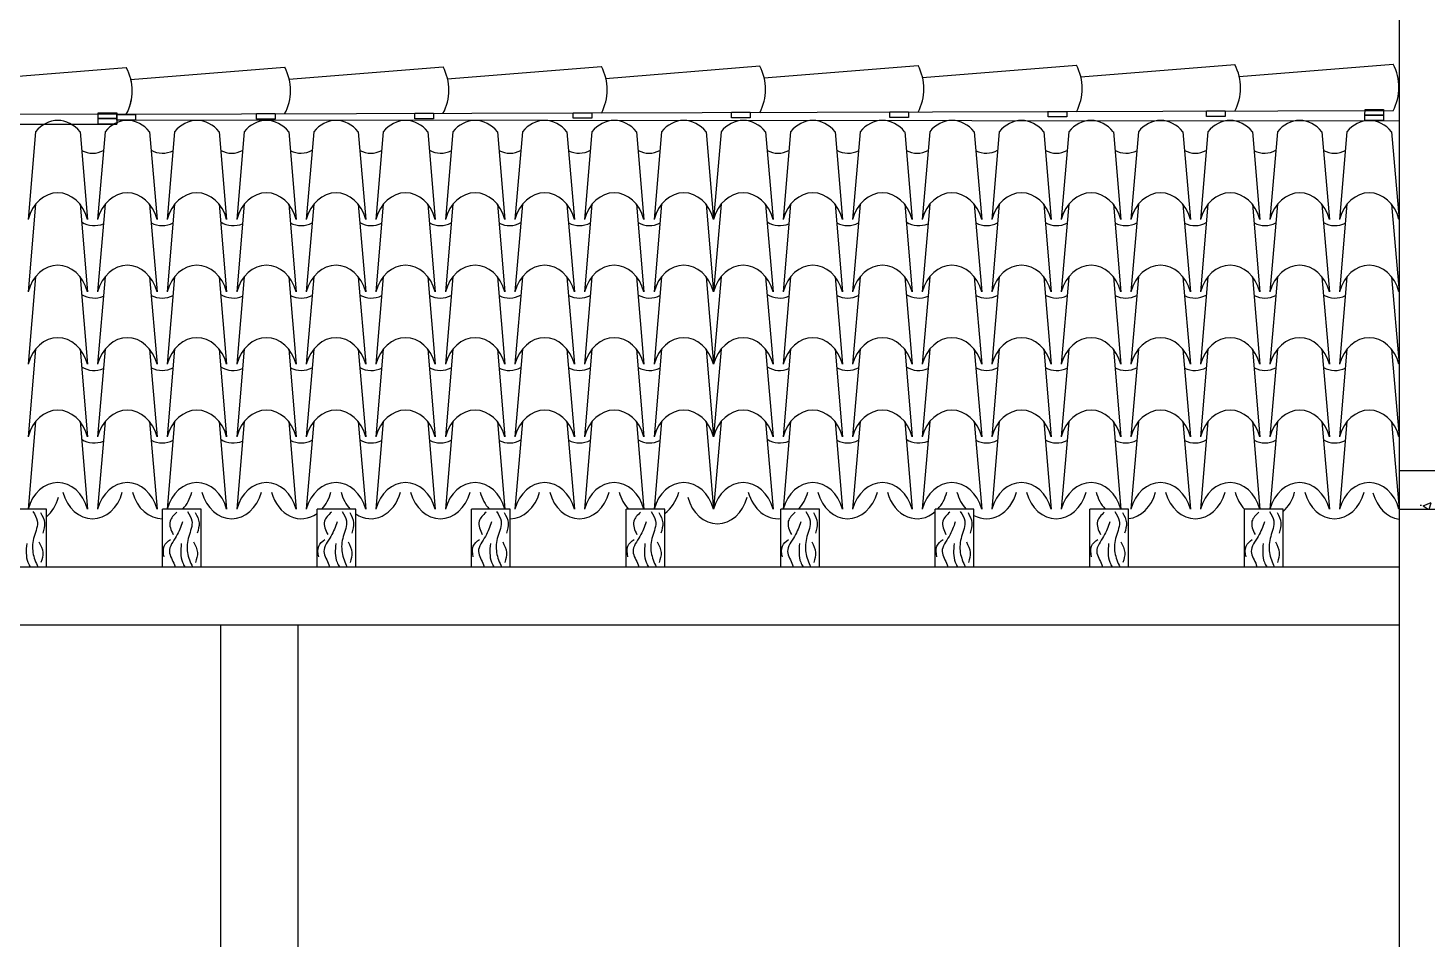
# Model space of a CAD drawing. Header units: millimetres. Extents: x 237 to 339, y 16 to 52.
# Drawn here: x 289.142 to 292.765, y 19.972 to 22.33 of the extents above; entities that cross this region are included whole.
import ezdxf

# ---------------------------------------------------------------- set-up
doc = ezdxf.new("R2010")
doc.units = ezdxf.units.MM
doc.header["$LTSCALE"] = 0.6
doc.header["$MEASUREMENT"] = 0
for name, color, linetype in [('0.1', 1, 'Continuous'), ('0.3', 3, 'Continuous'), ('01', 1, 'Continuous'), ('AR-CTA', 1, 'Continuous'), ('guarda-corpo', 32, 'Continuous'), ('PENA24', 24, 'Continuous')]:
    doc.layers.add(name, color=color, linetype=linetype)

msp = doc.modelspace()

# ---------------------------------------------------------------- hatches: boundary and pattern name
at = {"layer": 'AR-CTA'}
h = msp.add_hatch(dxfattribs=at)
h.set_pattern_fill('AR-CONC', color=256, scale=0.03, style=0)
h.set_pattern_definition([(50, (-88.09859, 3.9316), (0.215178055, -0.01882564), [0.0225, -0.2475]), (355, (-88.09859, 3.9316), (-0.0416254, 0.22565764), [0.018, -0.198]), (100.4514, (-88.08065, 3.93004), (0.17355281, 0.20683186), [0.01912206, -0.21034263]), (46.1842, (-88.09859, 3.9916), (0.32017231, -0.0496557), [0.03375, -0.37125]), (96.6356, (-88.0719, 3.98747), (0.2803988, 0.29223536), [0.0286831, -0.3155139]), (351.1842, (-88.0986, 3.9916), (0.28039858, 0.29223558), [0.027, -0.297]), (21, (-88.06859, 3.9766), (0.179072116, -0.12078567), [0.0225, -0.2475]), (326, (-88.06859, 3.9766), (0.0729946, 0.21754501), [0.018, -0.198]), (71.4514, (-88.05366, 3.96654), (0.25206679, 0.09675915), [0.01912206, -0.21034263]), (37.5, (-88.09859, 3.93161), (0.003647957, 0.099868156), [0, -0.1956, 0, -0.201, 0, -0.19875]), (7.5, (-88.09859, 3.93161), (0.07892086, 0.118323514), [0, -0.1146, 0, -0.1911, 0, -0.07575]), (327.5, (-88.16549, 3.93161), (0.160146731, -0.006766462), [0, -0.075, 0, -0.234, 0, -0.3105]), (317.5, (-88.19549, 3.93161), (0.17495585, 0.030031495), [0, -0.0975, 0, -0.1554, 0, -0.2205])])
h.paths.add_polyline_path([(296.4317, 21.1847), (292.69, 21.1847), (292.69, 21.0847), (296.4317, 21.0847)])

# ---------------------------------------------------------------- linework, layer by layer
at = {"layer": '0.1'}
for p, q in [((289.19, 21.0847), (289.09, 21.0847)), ((289.19, 20.9347), (289.19, 21.0847)), ((289.49, 20.9347), (289.49, 21.0847)), ((289.59, 21.0847), (289.49, 21.0847)), ((289.59, 20.9347), (289.59, 21.0847)), ((289.89, 20.9347), (289.89, 21.0847)), ((289.99, 21.0847), (289.89, 21.0847)), ((289.99, 20.9347), (289.99, 21.0847)), ((290.29, 20.9347), (290.29, 21.0847)), ((290.39, 21.0847), (290.29, 21.0847)), ((290.39, 20.9347), (290.39, 21.0847)), ((290.69, 20.9347), (290.69, 21.0847)), ((290.79, 21.0847), (290.69, 21.0847)), ((290.79, 20.9347), (290.79, 21.0847)), ((291.09, 20.9347), (291.09, 21.0847)), ((291.19, 21.0847), (291.09, 21.0847)), ((291.19, 20.9347), (291.19, 21.0847)), ((291.49, 20.9347), (291.49, 21.0847)), ((291.59, 21.0847), (291.49, 21.0847)), ((291.59, 20.9347), (291.59, 21.0847)), ((291.89, 20.9347), (291.89, 21.0847)), ((291.99, 21.0847), (291.89, 21.0847)), ((291.99, 20.9347), (291.99, 21.0847)), ((292.29, 20.9347), (292.29, 21.0847)), ((292.39, 21.0847), (292.29, 21.0847)), ((292.39, 20.9347), (292.39, 21.0847)), ((292.69, 20.9347), (286.69, 20.9347)), ((292.69, 20.7847), (286.69, 20.7847))]:
    msp.add_line(p, q, dxfattribs=at)
for points in [[(289.1746, 21.076), (289.1845, 21.049), (289.1799, 21.0226)], [(289.5746, 21.076), (289.5845, 21.049), (289.5799, 21.0226)], [(289.9746, 21.076), (289.9845, 21.049), (289.9799, 21.0226)], [(290.3746, 21.076), (290.3845, 21.049), (290.3799, 21.0226)], [(290.7746, 21.076), (290.7845, 21.049), (290.7799, 21.0226)], [(291.1746, 21.076), (291.1845, 21.049), (291.1799, 21.0226)], [(291.5746, 21.076), (291.5845, 21.049), (291.5799, 21.0226)], [(291.9746, 21.076), (291.9845, 21.049), (291.9799, 21.0226)], [(292.3746, 21.076), (292.3845, 21.049), (292.3799, 21.0226)], [(289.1703, 20.9998), (289.1802, 20.9728), (289.1755, 20.9465)], [(289.5703, 20.9998), (289.5802, 20.9728), (289.5755, 20.9465)], [(289.9703, 20.9998), (289.9802, 20.9728), (289.9755, 20.9465)], [(290.3703, 20.9998), (290.3802, 20.9728), (290.3755, 20.9465)], [(290.7703, 20.9998), (290.7802, 20.9728), (290.7755, 20.9465)], [(291.1703, 20.9998), (291.1802, 20.9728), (291.1755, 20.9465)], [(291.5703, 20.9998), (291.5802, 20.9728), (291.5755, 20.9465)], [(291.9703, 20.9998), (291.9802, 20.9728), (291.9755, 20.9465)], [(292.3703, 20.9998), (292.3802, 20.9728), (292.3755, 20.9465)]]:
    msp.add_spline(points, degree=3, dxfattribs=at)
at = {"layer": '0.3'}
for p, q in [((292.69, 24.0847), (292.69, 18.1847)), ((292.69, 21.1847), (302.94, 21.1847)), ((292.69, 21.0847), (302.94, 21.0847))]:
    msp.add_line(p, q, dxfattribs=at)
at = {"layer": '01'}
for points, knots in [([(289.1547, 21.0782), (289.1596, 21.0705), (289.1724, 21.0505), (289.1552, 21.0139), (289.1511, 20.9724), (289.162, 20.947), (289.1677, 20.9348)], [0, 0, 0, 0, 0.01724752, 0.04482877, 0.07303063, 0.09929251, 0.09929251, 0.09929251, 0.09929251]), ([(289.5272, 21.0767), (289.5194, 21.0692), (289.5022, 21.0527), (289.5121, 21.0308), (289.5175, 21.0188)], [0, 0, 0, 0, 0.0193855, 0.04288807, 0.04288807, 0.04288807, 0.04288807]), ([(289.5417, 21.0517), (289.5373, 21.0391), (289.5281, 21.0134), (289.4981, 20.9771), (289.5182, 20.9508), (289.5218, 20.937), (289.5222, 20.9352)], [0, 0, 0, 0, 0.02708987, 0.05554719, 0.07993614, 0.08371265, 0.08371265, 0.08371265, 0.08371265]), ([(289.5547, 21.0782), (289.5596, 21.0705), (289.5724, 21.0505), (289.5552, 21.0139), (289.5511, 20.9724), (289.562, 20.947), (289.5677, 20.9348)], [0, 0, 0, 0, 0.01724752, 0.04482877, 0.07303063, 0.09929251, 0.09929251, 0.09929251, 0.09929251]), ([(289.9272, 21.0767), (289.9194, 21.0692), (289.9022, 21.0527), (289.9121, 21.0308), (289.9175, 21.0188)], [0, 0, 0, 0, 0.0193855, 0.04288807, 0.04288807, 0.04288807, 0.04288807]), ([(289.9417, 21.0517), (289.9373, 21.0391), (289.9281, 21.0134), (289.8981, 20.9771), (289.9182, 20.9508), (289.9218, 20.937), (289.9222, 20.9352)], [0, 0, 0, 0, 0.02708987, 0.05554719, 0.07993614, 0.08371265, 0.08371265, 0.08371265, 0.08371265]), ([(289.9547, 21.0782), (289.9596, 21.0705), (289.9724, 21.0505), (289.9552, 21.0139), (289.9511, 20.9724), (289.962, 20.947), (289.9677, 20.9348)], [0, 0, 0, 0, 0.01724752, 0.04482877, 0.07303063, 0.09929251, 0.09929251, 0.09929251, 0.09929251]), ([(290.3272, 21.0767), (290.3194, 21.0692), (290.3022, 21.0527), (290.3121, 21.0308), (290.3175, 21.0188)], [0, 0, 0, 0, 0.0193855, 0.04288807, 0.04288807, 0.04288807, 0.04288807]), ([(290.3417, 21.0517), (290.3373, 21.0391), (290.3281, 21.0134), (290.2981, 20.9771), (290.3182, 20.9508), (290.3218, 20.937), (290.3222, 20.9352)], [0, 0, 0, 0, 0.02708987, 0.05554719, 0.07993614, 0.08371265, 0.08371265, 0.08371265, 0.08371265]), ([(290.3547, 21.0782), (290.3596, 21.0705), (290.3724, 21.0505), (290.3552, 21.0139), (290.3511, 20.9724), (290.362, 20.947), (290.3677, 20.9348)], [0, 0, 0, 0, 0.01724752, 0.04482877, 0.07303063, 0.09929251, 0.09929251, 0.09929251, 0.09929251]), ([(290.7272, 21.0767), (290.7194, 21.0692), (290.7022, 21.0527), (290.7121, 21.0308), (290.7175, 21.0188)], [0, 0, 0, 0, 0.0193855, 0.04288807, 0.04288807, 0.04288807, 0.04288807]), ([(290.7417, 21.0517), (290.7373, 21.0391), (290.7281, 21.0134), (290.6981, 20.9771), (290.7182, 20.9508), (290.7218, 20.937), (290.7222, 20.9352)], [0, 0, 0, 0, 0.02708987, 0.05554719, 0.07993614, 0.08371265, 0.08371265, 0.08371265, 0.08371265]), ([(290.7547, 21.0782), (290.7596, 21.0705), (290.7724, 21.0505), (290.7552, 21.0139), (290.7511, 20.9724), (290.762, 20.947), (290.7677, 20.9348)], [0, 0, 0, 0, 0.01724752, 0.04482877, 0.07303063, 0.09929251, 0.09929251, 0.09929251, 0.09929251]), ([(291.1272, 21.0767), (291.1194, 21.0692), (291.1022, 21.0527), (291.1121, 21.0308), (291.1175, 21.0188)], [0, 0, 0, 0, 0.0193855, 0.04288807, 0.04288807, 0.04288807, 0.04288807]), ([(291.1417, 21.0517), (291.1373, 21.0391), (291.1281, 21.0134), (291.0981, 20.9771), (291.1182, 20.9508), (291.1218, 20.937), (291.1222, 20.9352)], [0, 0, 0, 0, 0.02708987, 0.05554719, 0.07993614, 0.08371265, 0.08371265, 0.08371265, 0.08371265]), ([(291.1547, 21.0782), (291.1596, 21.0705), (291.1724, 21.0505), (291.1552, 21.0139), (291.1511, 20.9724), (291.162, 20.947), (291.1677, 20.9348)], [0, 0, 0, 0, 0.01724752, 0.04482877, 0.07303063, 0.09929251, 0.09929251, 0.09929251, 0.09929251]), ([(291.5272, 21.0767), (291.5194, 21.0692), (291.5022, 21.0527), (291.5121, 21.0308), (291.5175, 21.0188)], [0, 0, 0, 0, 0.0193855, 0.04288807, 0.04288807, 0.04288807, 0.04288807]), ([(291.5417, 21.0517), (291.5373, 21.0391), (291.5281, 21.0134), (291.4981, 20.9771), (291.5182, 20.9508), (291.5218, 20.937), (291.5222, 20.9352)], [0, 0, 0, 0, 0.02708987, 0.05554719, 0.07993614, 0.08371265, 0.08371265, 0.08371265, 0.08371265]), ([(291.5547, 21.0782), (291.5596, 21.0705), (291.5724, 21.0505), (291.5552, 21.0139), (291.5511, 20.9724), (291.562, 20.947), (291.5677, 20.9348)], [0, 0, 0, 0, 0.01724752, 0.04482877, 0.07303063, 0.09929251, 0.09929251, 0.09929251, 0.09929251]), ([(291.9272, 21.0767), (291.9194, 21.0692), (291.9022, 21.0527), (291.9121, 21.0308), (291.9175, 21.0188)], [0, 0, 0, 0, 0.0193855, 0.04288807, 0.04288807, 0.04288807, 0.04288807]), ([(291.9417, 21.0517), (291.9373, 21.0391), (291.9281, 21.0134), (291.8981, 20.9771), (291.9182, 20.9508), (291.9218, 20.937), (291.9222, 20.9352)], [0, 0, 0, 0, 0.02708987, 0.05554719, 0.07993614, 0.08371265, 0.08371265, 0.08371265, 0.08371265]), ([(291.9547, 21.0782), (291.9596, 21.0705), (291.9724, 21.0505), (291.9552, 21.0139), (291.9511, 20.9724), (291.962, 20.947), (291.9677, 20.9348)], [0, 0, 0, 0, 0.01724752, 0.04482877, 0.07303063, 0.09929251, 0.09929251, 0.09929251, 0.09929251]), ([(292.3272, 21.0767), (292.3194, 21.0692), (292.3022, 21.0527), (292.3121, 21.0308), (292.3175, 21.0188)], [0, 0, 0, 0, 0.0193855, 0.04288807, 0.04288807, 0.04288807, 0.04288807]), ([(292.3417, 21.0517), (292.3373, 21.0391), (292.3281, 21.0134), (292.2981, 20.9771), (292.3182, 20.9508), (292.3218, 20.937), (292.3222, 20.9352)], [0, 0, 0, 0, 0.02708987, 0.05554719, 0.07993614, 0.08371265, 0.08371265, 0.08371265, 0.08371265]), ([(292.3547, 21.0782), (292.3596, 21.0705), (292.3724, 21.0505), (292.3552, 21.0139), (292.3511, 20.9724), (292.362, 20.947), (292.3677, 20.9348)], [0, 0, 0, 0, 0.01724752, 0.04482877, 0.07303063, 0.09929251, 0.09929251, 0.09929251, 0.09929251]), ([(289.1385, 20.9954), (289.137, 20.9789), (289.1351, 20.9581), (289.1455, 20.9389), (289.1477, 20.9349)], [0, 0, 0, 0, 0.03235898, 0.04087943, 0.04087943, 0.04087943, 0.04087943]), ([(289.4942, 20.9609), (289.4924, 20.9709), (289.4891, 20.9893), (289.5038, 21.0009), (289.5104, 21.0062)], [0, 0, 0, 0, 0.01875015, 0.03424634, 0.03424634, 0.03424634, 0.03424634]), ([(289.5385, 20.9954), (289.537, 20.9789), (289.5351, 20.9581), (289.5455, 20.9389), (289.5477, 20.9349)], [0, 0, 0, 0, 0.03235898, 0.04087943, 0.04087943, 0.04087943, 0.04087943]), ([(289.8942, 20.9609), (289.8924, 20.9709), (289.8891, 20.9893), (289.9038, 21.0009), (289.9104, 21.0062)], [0, 0, 0, 0, 0.01875015, 0.03424634, 0.03424634, 0.03424634, 0.03424634]), ([(289.9385, 20.9954), (289.937, 20.9789), (289.9351, 20.9581), (289.9455, 20.9389), (289.9477, 20.9349)], [0, 0, 0, 0, 0.03235898, 0.04087943, 0.04087943, 0.04087943, 0.04087943]), ([(290.2942, 20.9609), (290.2924, 20.9709), (290.2891, 20.9893), (290.3038, 21.0009), (290.3104, 21.0062)], [0, 0, 0, 0, 0.01875015, 0.03424634, 0.03424634, 0.03424634, 0.03424634]), ([(290.3385, 20.9954), (290.337, 20.9789), (290.3351, 20.9581), (290.3455, 20.9389), (290.3477, 20.9349)], [0, 0, 0, 0, 0.03235898, 0.04087943, 0.04087943, 0.04087943, 0.04087943]), ([(290.6942, 20.9609), (290.6924, 20.9709), (290.6891, 20.9893), (290.7038, 21.0009), (290.7104, 21.0062)], [0, 0, 0, 0, 0.01875015, 0.03424634, 0.03424634, 0.03424634, 0.03424634]), ([(290.7385, 20.9954), (290.737, 20.9789), (290.7351, 20.9581), (290.7455, 20.9389), (290.7477, 20.9349)], [0, 0, 0, 0, 0.03235898, 0.04087943, 0.04087943, 0.04087943, 0.04087943]), ([(291.0942, 20.9609), (291.0924, 20.9709), (291.0891, 20.9893), (291.1038, 21.0009), (291.1104, 21.0062)], [0, 0, 0, 0, 0.01875015, 0.03424634, 0.03424634, 0.03424634, 0.03424634]), ([(291.1385, 20.9954), (291.137, 20.9789), (291.1351, 20.9581), (291.1455, 20.9389), (291.1477, 20.9349)], [0, 0, 0, 0, 0.03235898, 0.04087943, 0.04087943, 0.04087943, 0.04087943]), ([(291.4942, 20.9609), (291.4924, 20.9709), (291.4891, 20.9893), (291.5038, 21.0009), (291.5104, 21.0062)], [0, 0, 0, 0, 0.01875015, 0.03424634, 0.03424634, 0.03424634, 0.03424634]), ([(291.5385, 20.9954), (291.537, 20.9789), (291.5351, 20.9581), (291.5455, 20.9389), (291.5477, 20.9349)], [0, 0, 0, 0, 0.03235898, 0.04087943, 0.04087943, 0.04087943, 0.04087943]), ([(291.8942, 20.9609), (291.8924, 20.9709), (291.8891, 20.9893), (291.9038, 21.0009), (291.9104, 21.0062)], [0, 0, 0, 0, 0.01875015, 0.03424634, 0.03424634, 0.03424634, 0.03424634]), ([(291.9385, 20.9954), (291.937, 20.9789), (291.9351, 20.9581), (291.9455, 20.9389), (291.9477, 20.9349)], [0, 0, 0, 0, 0.03235898, 0.04087943, 0.04087943, 0.04087943, 0.04087943]), ([(292.2942, 20.9609), (292.2924, 20.9709), (292.2891, 20.9893), (292.3038, 21.0009), (292.3104, 21.0062)], [0, 0, 0, 0, 0.01875015, 0.03424634, 0.03424634, 0.03424634, 0.03424634]), ([(292.3385, 20.9954), (292.337, 20.9789), (292.3351, 20.9581), (292.3455, 20.9389), (292.3477, 20.9349)], [0, 0, 0, 0, 0.03235898, 0.04087943, 0.04087943, 0.04087943, 0.04087943])]:
    msp.add_open_spline(points, degree=3, knots=knots, dxfattribs=at)
at = {"layer": 'AR-CTA'}
for p, q in [((289.64, 20.7847), (289.64, 18.1847)), ((289.84, 20.7847), (289.84, 18.1847))]:
    msp.add_line(p, q, dxfattribs=at)
at = {"layer": 'guarda-corpo'}
for p, q in [((288.9976, 22.1956), (289.3963, 22.2275)), ((289.4074, 22.1963), (289.8061, 22.2282)), ((289.8172, 22.1974), (290.2159, 22.2294)), ((290.227, 22.1986), (290.6257, 22.2305)), ((290.6368, 22.1997), (291.0355, 22.2317)), ((291.0466, 22.2009), (291.4453, 22.2328)), ((291.4564, 22.202), (291.8551, 22.234)), ((291.8662, 22.2032), (292.2649, 22.2351)), ((292.276, 22.2044), (292.6747, 22.2363)), ((289.3962, 22.1067), (286.1178, 22.0975)), ((292.6747, 22.1155), (289.3962, 22.1063)), ((289.3718, 22.08), (286.0936, 22.083)), ((292.69, 22.0887), (289.372, 22.0918)), ((289.1614, 22.0611), (289.142, 21.8347)), ((289.2767, 22.0611), (289.296, 21.8347)), ((289.3414, 22.0611), (289.322, 21.8347)), ((289.4567, 22.0611), (289.476, 21.8347)), ((289.5214, 22.0611), (289.502, 21.8347)), ((289.6367, 22.0611), (289.656, 21.8347)), ((289.7014, 22.0611), (289.682, 21.8347)), ((289.8167, 22.0611), (289.836, 21.8347)), ((289.8167, 22.0611), (289.836, 21.8347)), ((289.8814, 22.0611), (289.862, 21.8347)), ((289.9967, 22.0611), (290.016, 21.8347)), ((290.0614, 22.0611), (290.042, 21.8347)), ((290.1767, 22.0611), (290.196, 21.8347)), ((290.1767, 22.0611), (290.196, 21.8347)), ((290.2414, 22.0611), (290.222, 21.8347)), ((290.3567, 22.0611), (290.376, 21.8347)), ((290.4214, 22.0611), (290.402, 21.8347)), ((290.5367, 22.0611), (290.556, 21.8347)), ((290.6014, 22.0611), (290.582, 21.8347)), ((290.7167, 22.0611), (290.736, 21.8347)), ((290.7814, 22.0611), (290.762, 21.8347)), ((290.8967, 22.0611), (290.916, 21.8347)), ((290.9354, 22.0611), (290.916, 21.8347)), ((291.0507, 22.0611), (291.07, 21.8347)), ((291.1154, 22.0611), (291.096, 21.8347)), ((291.2307, 22.0611), (291.25, 21.8347)), ((291.2954, 22.0611), (291.276, 21.8347)), ((291.4107, 22.0611), (291.43, 21.8347)), ((291.4754, 22.0611), (291.456, 21.8347)), ((291.5907, 22.0611), (291.61, 21.8347)), ((291.5907, 22.0611), (291.61, 21.8347)), ((291.6554, 22.0611), (291.636, 21.8347)), ((291.7707, 22.0611), (291.79, 21.8347)), ((291.8354, 22.0611), (291.816, 21.8347)), ((291.9507, 22.0611), (291.97, 21.8347)), ((291.9507, 22.0611), (291.97, 21.8347)), ((292.0154, 22.0611), (291.996, 21.8347)), ((292.1307, 22.0611), (292.15, 21.8347)), ((292.1954, 22.0611), (292.176, 21.8347)), ((292.3107, 22.0611), (292.33, 21.8347)), ((292.3754, 22.0611), (292.356, 21.8347)), ((292.4907, 22.0611), (292.51, 21.8347)), ((292.5554, 22.0611), (292.536, 21.8347)), ((292.6707, 22.0611), (292.69, 21.8347)), ((289.1614, 21.8736), (289.142, 21.6472)), ((289.2767, 21.8736), (289.296, 21.6472)), ((289.3414, 21.8736), (289.322, 21.6472)), ((289.4567, 21.8736), (289.476, 21.6472)), ((289.5214, 21.8736), (289.502, 21.6472)), ((289.6367, 21.8736), (289.656, 21.6472)), ((289.7014, 21.8736), (289.682, 21.6472)), ((289.8167, 21.8736), (289.836, 21.6472)), ((289.8814, 21.8736), (289.862, 21.6472)), ((289.9967, 21.8736), (290.016, 21.6472)), ((289.9967, 21.8736), (290.016, 21.6472)), ((290.0614, 21.8736), (290.042, 21.6472)), ((290.1767, 21.8736), (290.196, 21.6472)), ((290.2414, 21.8736), (290.222, 21.6472)), ((290.3567, 21.8736), (290.376, 21.6472)), ((290.4214, 21.8736), (290.402, 21.6472)), ((290.5367, 21.8736), (290.556, 21.6472)), ((290.6014, 21.8736), (290.582, 21.6472)), ((290.7167, 21.8736), (290.736, 21.6472)), ((290.7814, 21.8736), (290.762, 21.6472)), ((290.8967, 21.8736), (290.916, 21.6472)), ((290.9354, 21.8736), (290.916, 21.6472)), ((291.0507, 21.8736), (291.07, 21.6472)), ((291.1154, 21.8736), (291.096, 21.6472)), ((291.2307, 21.8736), (291.25, 21.6472)), ((291.2954, 21.8736), (291.276, 21.6472)), ((291.4107, 21.8736), (291.43, 21.6472)), ((291.4754, 21.8736), (291.456, 21.6472)), ((291.5907, 21.8736), (291.61, 21.6472)), ((291.6554, 21.8736), (291.636, 21.6472)), ((291.7707, 21.8736), (291.79, 21.6472)), ((291.7707, 21.8736), (291.79, 21.6472)), ((291.8354, 21.8736), (291.816, 21.6472)), ((291.9507, 21.8736), (291.97, 21.6472)), ((292.0154, 21.8736), (291.996, 21.6472)), ((292.1307, 21.8736), (292.15, 21.6472)), ((292.1954, 21.8736), (292.176, 21.6472)), ((292.3107, 21.8736), (292.33, 21.6472)), ((292.3754, 21.8736), (292.356, 21.6472)), ((292.4907, 21.8736), (292.51, 21.6472)), ((292.5554, 21.8736), (292.536, 21.6472)), ((292.6707, 21.8736), (292.69, 21.6472)), ((289.1614, 21.6861), (289.142, 21.4597)), ((289.2767, 21.6861), (289.296, 21.4597)), ((289.3414, 21.6861), (289.322, 21.4597)), ((289.4567, 21.6861), (289.476, 21.4597)), ((289.5214, 21.6861), (289.502, 21.4597)), ((289.6367, 21.6861), (289.656, 21.4597)), ((289.7014, 21.6861), (289.682, 21.4597)), ((289.8167, 21.6861), (289.836, 21.4597)), ((289.8814, 21.6861), (289.862, 21.4597)), ((289.9967, 21.6861), (290.016, 21.4597)), ((289.9967, 21.6861), (290.016, 21.4597)), ((290.0614, 21.6861), (290.042, 21.4597)), ((290.1767, 21.6861), (290.196, 21.4597)), ((290.2414, 21.6861), (290.222, 21.4597)), ((290.3567, 21.6861), (290.376, 21.4597)), ((290.4214, 21.6861), (290.402, 21.4597)), ((290.5367, 21.6861), (290.556, 21.4597)), ((290.6014, 21.6861), (290.582, 21.4597)), ((290.7167, 21.6861), (290.736, 21.4597)), ((290.7814, 21.6861), (290.762, 21.4597)), ((290.8967, 21.6861), (290.916, 21.4597)), ((290.9354, 21.6861), (290.916, 21.4597)), ((291.0507, 21.6861), (291.07, 21.4597)), ((291.1154, 21.6861), (291.096, 21.4597)), ((291.2307, 21.6861), (291.25, 21.4597)), ((291.2954, 21.6861), (291.276, 21.4597)), ((291.4107, 21.6861), (291.43, 21.4597)), ((291.4754, 21.6861), (291.456, 21.4597)), ((291.5907, 21.6861), (291.61, 21.4597)), ((291.6554, 21.6861), (291.636, 21.4597)), ((291.7707, 21.6861), (291.79, 21.4597)), ((291.7707, 21.6861), (291.79, 21.4597)), ((291.8354, 21.6861), (291.816, 21.4597)), ((291.9507, 21.6861), (291.97, 21.4597)), ((292.0154, 21.6861), (291.996, 21.4597)), ((292.1307, 21.6861), (292.15, 21.4597)), ((292.1954, 21.6861), (292.176, 21.4597)), ((292.3107, 21.6861), (292.33, 21.4597)), ((292.3754, 21.6861), (292.356, 21.4597)), ((292.4907, 21.6861), (292.51, 21.4597)), ((292.5554, 21.6861), (292.536, 21.4597)), ((292.6707, 21.6861), (292.69, 21.4597)), ((289.1614, 21.4986), (289.142, 21.2722)), ((289.2767, 21.4986), (289.296, 21.2722)), ((289.3414, 21.4986), (289.322, 21.2722)), ((289.4567, 21.4986), (289.476, 21.2722)), ((289.5214, 21.4986), (289.502, 21.2722)), ((289.6367, 21.4986), (289.656, 21.2722)), ((289.7014, 21.4986), (289.682, 21.2722)), ((289.8167, 21.4986), (289.836, 21.2722)), ((289.8814, 21.4986), (289.862, 21.2722)), ((289.9967, 21.4986), (290.016, 21.2722)), ((289.9967, 21.4986), (290.016, 21.2722)), ((290.0614, 21.4986), (290.042, 21.2722)), ((290.1767, 21.4986), (290.196, 21.2722)), ((290.2414, 21.4986), (290.222, 21.2722)), ((290.3567, 21.4986), (290.376, 21.2722)), ((290.4214, 21.4986), (290.402, 21.2722)), ((290.5367, 21.4986), (290.556, 21.2722)), ((290.6014, 21.4986), (290.582, 21.2722)), ((290.7167, 21.4986), (290.736, 21.2722)), ((290.7814, 21.4986), (290.762, 21.2722)), ((290.8967, 21.4986), (290.916, 21.2722)), ((290.9354, 21.4986), (290.916, 21.2722)), ((291.0507, 21.4986), (291.07, 21.2722)), ((291.1154, 21.4986), (291.096, 21.2722)), ((291.2307, 21.4986), (291.25, 21.2722)), ((291.2954, 21.4986), (291.276, 21.2722)), ((291.4107, 21.4986), (291.43, 21.2722)), ((291.4754, 21.4986), (291.456, 21.2722)), ((291.5907, 21.4986), (291.61, 21.2722)), ((291.6554, 21.4986), (291.636, 21.2722)), ((291.7707, 21.4986), (291.79, 21.2722)), ((291.7707, 21.4986), (291.79, 21.2722)), ((291.8354, 21.4986), (291.816, 21.2722)), ((291.9507, 21.4986), (291.97, 21.2722)), ((292.0154, 21.4986), (291.996, 21.2722)), ((292.1307, 21.4986), (292.15, 21.2722)), ((292.1954, 21.4986), (292.176, 21.2722)), ((292.3107, 21.4986), (292.33, 21.2722)), ((292.3754, 21.4986), (292.356, 21.2722)), ((292.4907, 21.4986), (292.51, 21.2722)), ((292.5554, 21.4986), (292.536, 21.2722)), ((292.6707, 21.4986), (292.69, 21.2722)), ((289.1614, 21.3111), (289.142, 21.0847)), ((289.2767, 21.3111), (289.296, 21.0847)), ((289.3414, 21.3111), (289.322, 21.0847)), ((289.4567, 21.3111), (289.476, 21.0847)), ((289.5214, 21.3111), (289.502, 21.0847)), ((289.6367, 21.3111), (289.656, 21.0847)), ((289.7014, 21.3111), (289.682, 21.0847)), ((289.8167, 21.3111), (289.836, 21.0847)), ((289.8814, 21.3111), (289.862, 21.0847)), ((289.9967, 21.3111), (290.016, 21.0847)), ((289.9967, 21.3111), (290.016, 21.0847)), ((290.0614, 21.3111), (290.042, 21.0847)), ((290.1767, 21.3111), (290.196, 21.0847)), ((290.2414, 21.3111), (290.222, 21.0847)), ((290.3567, 21.3111), (290.376, 21.0847)), ((290.4214, 21.3111), (290.402, 21.0847)), ((290.5367, 21.3111), (290.556, 21.0847)), ((290.6014, 21.3111), (290.582, 21.0847)), ((290.7167, 21.3111), (290.736, 21.0847)), ((290.7814, 21.3111), (290.762, 21.0847)), ((290.8967, 21.3111), (290.916, 21.0847)), ((290.9354, 21.3111), (290.916, 21.0847)), ((291.0507, 21.3111), (291.07, 21.0847)), ((291.1154, 21.3111), (291.096, 21.0847)), ((291.2307, 21.3111), (291.25, 21.0847)), ((291.2954, 21.3111), (291.276, 21.0847)), ((291.4107, 21.3111), (291.43, 21.0847)), ((291.4754, 21.3111), (291.456, 21.0847)), ((291.5907, 21.3111), (291.61, 21.0847)), ((291.6554, 21.3111), (291.636, 21.0847)), ((291.7707, 21.3111), (291.79, 21.0847)), ((291.7707, 21.3111), (291.79, 21.0847)), ((291.8354, 21.3111), (291.816, 21.0847)), ((291.9507, 21.3111), (291.97, 21.0847)), ((292.0154, 21.3111), (291.996, 21.0847)), ((292.1307, 21.3111), (292.15, 21.0847)), ((292.1954, 21.3111), (292.176, 21.0847)), ((292.3107, 21.3111), (292.33, 21.0847)), ((292.3754, 21.3111), (292.356, 21.0847)), ((292.4907, 21.3111), (292.51, 21.0847)), ((292.5554, 21.3111), (292.536, 21.0847)), ((292.6707, 21.3111), (292.69, 21.0847))]:
    msp.add_line(p, q, dxfattribs=at)
for points in [[(289.3718, 22.096), (289.3235, 22.0961), (289.3235, 22.1106), (289.3718, 22.1105)], [(289.4203, 22.0918), (289.372, 22.0918), (289.3721, 22.1063), (289.4204, 22.1062)], [(289.7816, 22.0939), (289.7333, 22.094), (289.7333, 22.1084), (289.7816, 22.1084)], [(290.1914, 22.0951), (290.1431, 22.0951), (290.1431, 22.1096), (290.1914, 22.1096)], [(290.6012, 22.0962), (290.5529, 22.0963), (290.5529, 22.1107), (290.6012, 22.1107)], [(291.011, 22.0974), (290.9627, 22.0974), (290.9627, 22.1119), (291.011, 22.1119)], [(291.4208, 22.0985), (291.3725, 22.0986), (291.3725, 22.113), (291.4208, 22.113)], [(291.8306, 22.0997), (291.7823, 22.0997), (291.7823, 22.1142), (291.8306, 22.1142)], [(292.2404, 22.1008), (292.1921, 22.1009), (292.1921, 22.1153), (292.2404, 22.1153)], [(292.6502, 22.1048), (292.6019, 22.1048), (292.602, 22.1193), (292.6502, 22.1193)], [(292.6502, 22.0903), (292.6019, 22.0903), (292.6019, 22.1048), (292.6502, 22.1048)], [(289.3718, 22.0815), (289.3235, 22.0816), (289.3235, 22.0961), (289.3718, 22.096)]]:
    msp.add_lwpolyline(points, close=True, dxfattribs=at)
for centre, end in [((289.284, 22.1672), 28.2334), ((289.6938, 22.1679), 28.2334), ((290.1036, 22.169), 28.2334), ((290.5134, 22.1702), 28.2334), ((290.9232, 22.1713), 28.2334), ((291.333, 22.1725), 28.2334), ((291.7428, 22.1736), 28.2334), ((292.1526, 22.1748), 28.2334), ((292.5624, 22.1759), 28.2334), ((289.284, 22.1667), 13.4263)]:
    msp.add_arc(centre, 0.1275, 331.6853, end, dxfattribs=at)
for centre, major_axis, start_param, end_param in [((289.219, 21.9892), (0, 0.1017), -0.786571, 0.786571), ((289.399, 21.9892), (0, 0.1017), -0.786571, 0.786571), ((289.579, 21.9892), (0, 0.1017), -0.786571, 0.786571), ((289.759, 21.9892), (0, 0.1017), -0.786571, 0.786571), ((289.939, 21.9892), (0, 0.1017), -0.786571, 0.786571), ((290.119, 21.9892), (0, 0.1017), -0.786571, 0.786571), ((290.299, 21.9892), (0, 0.1017), -0.786571, 0.786571), ((290.479, 21.9892), (0, 0.1017), -0.786571, 0.786571), ((290.659, 21.9892), (0, 0.1017), -0.786571, 0.786571), ((290.839, 21.9892), (0, 0.1017), -0.786571, 0.786571), ((290.993, 21.9892), (0, 0.1017), -0.786571, 0.786571), ((291.173, 21.9892), (0, 0.1017), -0.786571, 0.786571), ((291.353, 21.9892), (0, 0.1017), -0.786571, 0.786571), ((291.533, 21.9892), (0, 0.1017), -0.786571, 0.786571), ((291.713, 21.9892), (0, 0.1017), -0.786571, 0.786571), ((291.893, 21.9892), (0, 0.1017), -0.786571, 0.786571), ((292.073, 21.9892), (0, 0.1017), -0.786571, 0.786571), ((292.253, 21.9892), (0, 0.1017), -0.786571, 0.786571), ((292.433, 21.9892), (0, 0.1017), -0.786571, 0.786571), ((292.613, 21.9892), (0, 0.1017), -0.786571, 0.786571), ((289.309, 22.099), (0, 0.093), 2.752069, 3.531116), ((289.4905, 22.099), (0, 0.093), 2.730178, 3.509481), ((289.669, 22.099), (0, 0.093), 2.752069, 3.531116), ((289.8476, 22.099), (0, 0.093), 2.77326, 3.552553), ((290.029, 22.099), (0, 0.093), 2.752069, 3.531116), ((290.2105, 22.099), (0, 0.093), 2.730178, 3.509481), ((290.389, 22.099), (0, 0.093), 2.752069, 3.531116), ((290.5676, 22.099), (0, 0.093), 2.773698, 3.553001), ((290.749, 22.099), (0, 0.093), 2.752069, 3.531116), ((291.083, 22.099), (0, 0.093), 2.752069, 3.531116), ((291.2645, 22.099), (0, 0.093), 2.730178, 3.509481), ((291.443, 22.099), (0, 0.093), 2.752069, 3.531116), ((291.6216, 22.099), (0, 0.093), 2.77326, 3.552553), ((291.803, 22.099), (0, 0.093), 2.752069, 3.531116), ((291.9845, 22.099), (0, 0.093), 2.730178, 3.509481), ((292.163, 22.099), (0, 0.093), 2.752069, 3.531116), ((292.3416, 22.099), (0, 0.093), 2.773698, 3.553001), ((292.523, 22.099), (0, 0.093), 2.752069, 3.531116), ((289.219, 21.8017), (0, 0.1017), -1.240499, 1.240499), ((289.219, 21.8017), (0, 0.1017), -1.240499, 1.240499), ((289.219, 21.8017), (0, 0.1017), -1.240499, 1.240499), ((289.399, 21.8017), (0, 0.1017), -1.240499, 1.240499), ((289.399, 21.8017), (0, 0.1017), -1.240499, 1.240499), ((289.399, 21.8017), (0, 0.1017), -1.240499, 1.240499), ((289.579, 21.8017), (0, 0.1017), -1.240499, 1.240499), ((289.579, 21.8017), (0, 0.1017), -1.240499, 1.240499), ((289.579, 21.8017), (0, 0.1017), -1.240499, 1.240499), ((289.759, 21.8017), (0, 0.1017), -1.240499, 1.240499), ((289.759, 21.8017), (0, 0.1017), -1.240499, 1.240499), ((289.759, 21.8017), (0, 0.1017), -1.240499, 1.240499), ((289.939, 21.8017), (0, 0.1017), -1.240499, 1.240499), ((289.939, 21.8017), (0, 0.1017), -1.240499, 1.240499), ((289.939, 21.8017), (0, 0.1017), -1.240499, 1.240499), ((290.119, 21.8017), (0, 0.1017), -1.240499, 1.240499), ((290.119, 21.8017), (0, 0.1017), -1.240499, 1.240499), ((290.119, 21.8017), (0, 0.1017), -1.240499, 1.240499), ((290.299, 21.8017), (0, 0.1017), -1.240499, 1.240499), ((290.299, 21.8017), (0, 0.1017), -1.240499, 1.240499), ((290.299, 21.8017), (0, 0.1017), -1.240499, 1.240499), ((290.479, 21.8017), (0, 0.1017), -1.240499, 1.240499), ((290.479, 21.8017), (0, 0.1017), -1.240499, 1.240499), ((290.479, 21.8017), (0, 0.1017), -1.240499, 1.240499), ((290.659, 21.8017), (0, 0.1017), -1.240499, 1.240499), ((290.659, 21.8017), (0, 0.1017), -1.240499, 1.240499), ((290.659, 21.8017), (0, 0.1017), -1.240499, 1.240499), ((290.839, 21.8017), (0, 0.1017), -1.240499, 1.240499), ((290.839, 21.8017), (0, 0.1017), -1.240499, 1.240499), ((290.839, 21.8017), (0, 0.1017), -1.240499, 1.240499), ((290.993, 21.8017), (0, 0.1017), -1.240499, 1.240499), ((290.993, 21.8017), (0, 0.1017), -1.240499, 1.240499), ((290.993, 21.8017), (0, 0.1017), -1.240499, 1.240499), ((291.173, 21.8017), (0, 0.1017), -1.240499, 1.240499), ((291.173, 21.8017), (0, 0.1017), -1.240499, 1.240499), ((291.173, 21.8017), (0, 0.1017), -1.240499, 1.240499), ((291.353, 21.8017), (0, 0.1017), -1.240499, 1.240499), ((291.353, 21.8017), (0, 0.1017), -1.240499, 1.240499), ((291.353, 21.8017), (0, 0.1017), -1.240499, 1.240499), ((291.533, 21.8017), (0, 0.1017), -1.240499, 1.240499), ((291.533, 21.8017), (0, 0.1017), -1.240499, 1.240499), ((291.533, 21.8017), (0, 0.1017), -1.240499, 1.240499), ((291.713, 21.8017), (0, 0.1017), -1.240499, 1.240499), ((291.713, 21.8017), (0, 0.1017), -1.240499, 1.240499), ((291.713, 21.8017), (0, 0.1017), -1.240499, 1.240499), ((291.893, 21.8017), (0, 0.1017), -1.240499, 1.240499), ((291.893, 21.8017), (0, 0.1017), -1.240499, 1.240499), ((291.893, 21.8017), (0, 0.1017), -1.240499, 1.240499), ((292.073, 21.8017), (0, 0.1017), -1.240499, 1.240499), ((292.073, 21.8017), (0, 0.1017), -1.240499, 1.240499), ((292.073, 21.8017), (0, 0.1017), -1.240499, 1.240499), ((292.253, 21.8017), (0, 0.1017), -1.240499, 1.240499), ((292.253, 21.8017), (0, 0.1017), -1.240499, 1.240499), ((292.253, 21.8017), (0, 0.1017), -1.240499, 1.240499), ((292.433, 21.8017), (0, 0.1017), -1.240499, 1.240499), ((292.433, 21.8017), (0, 0.1017), -1.240499, 1.240499), ((292.433, 21.8017), (0, 0.1017), -1.240499, 1.240499), ((292.613, 21.8017), (0, 0.1017), -1.240499, 1.240499), ((292.613, 21.8017), (0, 0.1017), -1.240499, 1.240499), ((292.613, 21.8017), (0, 0.1017), -1.240499, 1.240499), ((289.3133, 21.9115), (0, 0.093), 2.68647, 3.467771), ((289.489, 21.9115), (0, 0.093), 2.752069, 3.531116), ((289.6733, 21.9115), (0, 0.093), 2.68647, 3.467771), ((289.849, 21.9115), (0, 0.093), 2.752069, 3.531116), ((290.0304, 21.9115), (0, 0.093), 2.730626, 3.509918), ((290.209, 21.9115), (0, 0.093), 2.752069, 3.531116), ((290.3876, 21.9115), (0, 0.093), 2.773698, 3.553001), ((290.569, 21.9115), (0, 0.093), 2.752069, 3.531116), ((290.7505, 21.9115), (0, 0.093), 2.730185, 3.509488), ((291.0873, 21.9115), (0, 0.093), 2.68647, 3.467771), ((291.263, 21.9115), (0, 0.093), 2.752069, 3.531116), ((291.4473, 21.9115), (0, 0.093), 2.68647, 3.467771), ((291.623, 21.9115), (0, 0.093), 2.752069, 3.531116), ((291.8044, 21.9115), (0, 0.093), 2.730626, 3.509918), ((291.983, 21.9115), (0, 0.093), 2.752069, 3.531116), ((292.1616, 21.9115), (0, 0.093), 2.773698, 3.553001), ((292.343, 21.9115), (0, 0.093), 2.752069, 3.531116), ((292.5245, 21.9115), (0, 0.093), 2.730185, 3.509488), ((289.219, 21.6142), (0, 0.1017), -1.240499, 1.240499), ((289.219, 21.6142), (0, 0.1017), -1.240499, 1.240499), ((289.399, 21.6142), (0, 0.1017), -1.240499, 1.240499), ((289.399, 21.6142), (0, 0.1017), -1.240499, 1.240499), ((289.579, 21.6142), (0, 0.1017), -1.240499, 1.240499), ((289.579, 21.6142), (0, 0.1017), -1.240499, 1.240499), ((289.759, 21.6142), (0, 0.1017), -1.240499, 1.240499), ((289.759, 21.6142), (0, 0.1017), -1.240499, 1.240499), ((289.939, 21.6142), (0, 0.1017), -1.240499, 1.240499), ((289.939, 21.6142), (0, 0.1017), -1.240499, 1.240499), ((290.119, 21.6142), (0, 0.1017), -1.240499, 1.240499), ((290.119, 21.6142), (0, 0.1017), -1.240499, 1.240499), ((290.299, 21.6142), (0, 0.1017), -1.240499, 1.240499), ((290.299, 21.6142), (0, 0.1017), -1.240499, 1.240499), ((290.479, 21.6142), (0, 0.1017), -1.240499, 1.240499), ((290.479, 21.6142), (0, 0.1017), -1.240499, 1.240499), ((290.659, 21.6142), (0, 0.1017), -1.240499, 1.240499), ((290.659, 21.6142), (0, 0.1017), -1.240499, 1.240499), ((290.839, 21.6142), (0, 0.1017), -1.240499, 1.240499), ((290.839, 21.6142), (0, 0.1017), -1.240499, 1.240499), ((290.993, 21.6142), (0, 0.1017), -1.240499, 1.240499), ((290.993, 21.6142), (0, 0.1017), -1.240499, 1.240499), ((291.173, 21.6142), (0, 0.1017), -1.240499, 1.240499), ((291.173, 21.6142), (0, 0.1017), -1.240499, 1.240499), ((291.353, 21.6142), (0, 0.1017), -1.240499, 1.240499), ((291.353, 21.6142), (0, 0.1017), -1.240499, 1.240499), ((291.533, 21.6142), (0, 0.1017), -1.240499, 1.240499), ((291.533, 21.6142), (0, 0.1017), -1.240499, 1.240499), ((291.713, 21.6142), (0, 0.1017), -1.240499, 1.240499), ((291.713, 21.6142), (0, 0.1017), -1.240499, 1.240499), ((291.893, 21.6142), (0, 0.1017), -1.240499, 1.240499), ((291.893, 21.6142), (0, 0.1017), -1.240499, 1.240499), ((292.073, 21.6142), (0, 0.1017), -1.240499, 1.240499), ((292.073, 21.6142), (0, 0.1017), -1.240499, 1.240499), ((292.253, 21.6142), (0, 0.1017), -1.240499, 1.240499), ((292.253, 21.6142), (0, 0.1017), -1.240499, 1.240499), ((292.433, 21.6142), (0, 0.1017), -1.240499, 1.240499), ((292.433, 21.6142), (0, 0.1017), -1.240499, 1.240499), ((292.613, 21.6142), (0, 0.1017), -1.240499, 1.240499), ((292.613, 21.6142), (0, 0.1017), -1.240499, 1.240499), ((289.3133, 21.724), (0, 0.093), 2.68647, 3.467771), ((289.489, 21.724), (0, 0.093), 2.752069, 3.531116), ((289.6733, 21.724), (0, 0.093), 2.68647, 3.467771), ((289.849, 21.724), (0, 0.093), 2.752069, 3.531116), ((290.0304, 21.724), (0, 0.093), 2.730626, 3.509918), ((290.209, 21.724), (0, 0.093), 2.752069, 3.531116), ((290.3876, 21.724), (0, 0.093), 2.773698, 3.553001), ((290.569, 21.724), (0, 0.093), 2.752069, 3.531116), ((290.7505, 21.724), (0, 0.093), 2.730185, 3.509488), ((291.0873, 21.724), (0, 0.093), 2.68647, 3.467771), ((291.263, 21.724), (0, 0.093), 2.752069, 3.531116), ((291.4473, 21.724), (0, 0.093), 2.68647, 3.467771), ((291.623, 21.724), (0, 0.093), 2.752069, 3.531116), ((291.8044, 21.724), (0, 0.093), 2.730626, 3.509918), ((291.983, 21.724), (0, 0.093), 2.752069, 3.531116), ((292.1616, 21.724), (0, 0.093), 2.773698, 3.553001), ((292.343, 21.724), (0, 0.093), 2.752069, 3.531116), ((292.5245, 21.724), (0, 0.093), 2.730185, 3.509488), ((289.219, 21.4267), (0, 0.1017), -1.240499, 1.240499), ((289.219, 21.4267), (0, 0.1017), -1.240499, 1.240499), ((289.219, 21.4267), (0, 0.1017), -1.240499, 1.240499), ((289.219, 21.4267), (0, 0.1017), -1.240499, 1.240499), ((289.399, 21.4267), (0, 0.1017), -1.240499, 1.240499), ((289.399, 21.4267), (0, 0.1017), -1.240499, 1.240499), ((289.399, 21.4267), (0, 0.1017), -1.240499, 1.240499), ((289.399, 21.4267), (0, 0.1017), -1.240499, 1.240499), ((289.579, 21.4267), (0, 0.1017), -1.240499, 1.240499), ((289.579, 21.4267), (0, 0.1017), -1.240499, 1.240499), ((289.579, 21.4267), (0, 0.1017), -1.240499, 1.240499), ((289.579, 21.4267), (0, 0.1017), -1.240499, 1.240499), ((289.759, 21.4267), (0, 0.1017), -1.240499, 1.240499), ((289.759, 21.4267), (0, 0.1017), -1.240499, 1.240499), ((289.759, 21.4267), (0, 0.1017), -1.240499, 1.240499), ((289.759, 21.4267), (0, 0.1017), -1.240499, 1.240499), ((289.939, 21.4267), (0, 0.1017), -1.240499, 1.240499), ((289.939, 21.4267), (0, 0.1017), -1.240499, 1.240499), ((289.939, 21.4267), (0, 0.1017), -1.240499, 1.240499), ((289.939, 21.4267), (0, 0.1017), -1.240499, 1.240499), ((290.119, 21.4267), (0, 0.1017), -1.240499, 1.240499), ((290.119, 21.4267), (0, 0.1017), -1.240499, 1.240499), ((290.119, 21.4267), (0, 0.1017), -1.240499, 1.240499), ((290.119, 21.4267), (0, 0.1017), -1.240499, 1.240499), ((290.299, 21.4267), (0, 0.1017), -1.240499, 1.240499), ((290.299, 21.4267), (0, 0.1017), -1.240499, 1.240499), ((290.299, 21.4267), (0, 0.1017), -1.240499, 1.240499), ((290.299, 21.4267), (0, 0.1017), -1.240499, 1.240499), ((290.479, 21.4267), (0, 0.1017), -1.240499, 1.240499), ((290.479, 21.4267), (0, 0.1017), -1.240499, 1.240499), ((290.479, 21.4267), (0, 0.1017), -1.240499, 1.240499), ((290.479, 21.4267), (0, 0.1017), -1.240499, 1.240499), ((290.659, 21.4267), (0, 0.1017), -1.240499, 1.240499), ((290.659, 21.4267), (0, 0.1017), -1.240499, 1.240499), ((290.659, 21.4267), (0, 0.1017), -1.240499, 1.240499), ((290.659, 21.4267), (0, 0.1017), -1.240499, 1.240499), ((290.839, 21.4267), (0, 0.1017), -1.240499, 1.240499), ((290.839, 21.4267), (0, 0.1017), -1.240499, 1.240499), ((290.839, 21.4267), (0, 0.1017), -1.240499, 1.240499), ((290.839, 21.4267), (0, 0.1017), -1.240499, 1.240499), ((290.993, 21.4267), (0, 0.1017), -1.240499, 1.240499), ((290.993, 21.4267), (0, 0.1017), -1.240499, 1.240499), ((290.993, 21.4267), (0, 0.1017), -1.240499, 1.240499), ((290.993, 21.4267), (0, 0.1017), -1.240499, 1.240499), ((291.173, 21.4267), (0, 0.1017), -1.240499, 1.240499), ((291.173, 21.4267), (0, 0.1017), -1.240499, 1.240499), ((291.173, 21.4267), (0, 0.1017), -1.240499, 1.240499), ((291.173, 21.4267), (0, 0.1017), -1.240499, 1.240499), ((291.353, 21.4267), (0, 0.1017), -1.240499, 1.240499), ((291.353, 21.4267), (0, 0.1017), -1.240499, 1.240499), ((291.353, 21.4267), (0, 0.1017), -1.240499, 1.240499), ((291.353, 21.4267), (0, 0.1017), -1.240499, 1.240499), ((291.533, 21.4267), (0, 0.1017), -1.240499, 1.240499), ((291.533, 21.4267), (0, 0.1017), -1.240499, 1.240499), ((291.533, 21.4267), (0, 0.1017), -1.240499, 1.240499), ((291.533, 21.4267), (0, 0.1017), -1.240499, 1.240499), ((291.713, 21.4267), (0, 0.1017), -1.240499, 1.240499), ((291.713, 21.4267), (0, 0.1017), -1.240499, 1.240499), ((291.713, 21.4267), (0, 0.1017), -1.240499, 1.240499), ((291.713, 21.4267), (0, 0.1017), -1.240499, 1.240499), ((291.893, 21.4267), (0, 0.1017), -1.240499, 1.240499), ((291.893, 21.4267), (0, 0.1017), -1.240499, 1.240499), ((291.893, 21.4267), (0, 0.1017), -1.240499, 1.240499), ((291.893, 21.4267), (0, 0.1017), -1.240499, 1.240499), ((292.073, 21.4267), (0, 0.1017), -1.240499, 1.240499), ((292.073, 21.4267), (0, 0.1017), -1.240499, 1.240499), ((292.073, 21.4267), (0, 0.1017), -1.240499, 1.240499), ((292.073, 21.4267), (0, 0.1017), -1.240499, 1.240499), ((292.253, 21.4267), (0, 0.1017), -1.240499, 1.240499), ((292.253, 21.4267), (0, 0.1017), -1.240499, 1.240499), ((292.253, 21.4267), (0, 0.1017), -1.240499, 1.240499), ((292.253, 21.4267), (0, 0.1017), -1.240499, 1.240499), ((292.433, 21.4267), (0, 0.1017), -1.240499, 1.240499), ((292.433, 21.4267), (0, 0.1017), -1.240499, 1.240499), ((292.433, 21.4267), (0, 0.1017), -1.240499, 1.240499), ((292.433, 21.4267), (0, 0.1017), -1.240499, 1.240499), ((292.613, 21.4267), (0, 0.1017), -1.240499, 1.240499), ((292.613, 21.4267), (0, 0.1017), -1.240499, 1.240499), ((292.613, 21.4267), (0, 0.1017), -1.240499, 1.240499), ((292.613, 21.4267), (0, 0.1017), -1.240499, 1.240499), ((289.3133, 21.5365), (0, 0.093), 2.68647, 3.467771), ((289.3133, 21.5365), (0, 0.093), 2.68647, 3.467771), ((289.489, 21.5365), (0, 0.093), 2.752069, 3.531116), ((289.489, 21.5365), (0, 0.093), 2.752069, 3.531116), ((289.6733, 21.5365), (0, 0.093), 2.68647, 3.467771), ((289.6733, 21.5365), (0, 0.093), 2.68647, 3.467771), ((289.849, 21.5365), (0, 0.093), 2.752069, 3.531116), ((289.849, 21.5365), (0, 0.093), 2.752069, 3.531116), ((290.0304, 21.5365), (0, 0.093), 2.730626, 3.509918), ((290.0304, 21.5365), (0, 0.093), 2.730626, 3.509918), ((290.209, 21.5365), (0, 0.093), 2.752069, 3.531116), ((290.209, 21.5365), (0, 0.093), 2.752069, 3.531116), ((290.3876, 21.5365), (0, 0.093), 2.773698, 3.553001), ((290.3876, 21.5365), (0, 0.093), 2.773698, 3.553001), ((290.569, 21.5365), (0, 0.093), 2.752069, 3.531116), ((290.569, 21.5365), (0, 0.093), 2.752069, 3.531116), ((290.7505, 21.5365), (0, 0.093), 2.730185, 3.509488), ((290.7505, 21.5365), (0, 0.093), 2.730185, 3.509488), ((291.0873, 21.5365), (0, 0.093), 2.68647, 3.467771), ((291.0873, 21.5365), (0, 0.093), 2.68647, 3.467771), ((291.263, 21.5365), (0, 0.093), 2.752069, 3.531116), ((291.263, 21.5365), (0, 0.093), 2.752069, 3.531116), ((291.4473, 21.5365), (0, 0.093), 2.68647, 3.467771), ((291.4473, 21.5365), (0, 0.093), 2.68647, 3.467771), ((291.623, 21.5365), (0, 0.093), 2.752069, 3.531116), ((291.623, 21.5365), (0, 0.093), 2.752069, 3.531116), ((291.8044, 21.5365), (0, 0.093), 2.730626, 3.509918), ((291.8044, 21.5365), (0, 0.093), 2.730626, 3.509918), ((291.983, 21.5365), (0, 0.093), 2.752069, 3.531116), ((291.983, 21.5365), (0, 0.093), 2.752069, 3.531116), ((292.1616, 21.5365), (0, 0.093), 2.773698, 3.553001), ((292.1616, 21.5365), (0, 0.093), 2.773698, 3.553001), ((292.343, 21.5365), (0, 0.093), 2.752069, 3.531116), ((292.343, 21.5365), (0, 0.093), 2.752069, 3.531116), ((292.5245, 21.5365), (0, 0.093), 2.730185, 3.509488), ((292.5245, 21.5365), (0, 0.093), 2.730185, 3.509488), ((289.219, 21.2392), (0, 0.1017), -1.240499, 1.240499), ((289.219, 21.2392), (0, 0.1017), -1.240499, 1.240499), ((289.399, 21.2392), (0, 0.1017), -1.240499, 1.240499), ((289.399, 21.2392), (0, 0.1017), -1.240499, 1.240499), ((289.579, 21.2392), (0, 0.1017), -1.240499, 1.240499), ((289.579, 21.2392), (0, 0.1017), -1.240499, 1.240499), ((289.759, 21.2392), (0, 0.1017), -1.240499, 1.240499), ((289.759, 21.2392), (0, 0.1017), -1.240499, 1.240499), ((289.939, 21.2392), (0, 0.1017), -1.240499, 1.240499), ((289.939, 21.2392), (0, 0.1017), -1.240499, 1.240499), ((290.119, 21.2392), (0, 0.1017), -1.240499, 1.240499), ((290.119, 21.2392), (0, 0.1017), -1.240499, 1.240499), ((290.299, 21.2392), (0, 0.1017), -1.240499, 1.240499), ((290.299, 21.2392), (0, 0.1017), -1.240499, 1.240499), ((290.479, 21.2392), (0, 0.1017), -1.240499, 1.240499), ((290.479, 21.2392), (0, 0.1017), -1.240499, 1.240499), ((290.659, 21.2392), (0, 0.1017), -1.240499, 1.240499), ((290.659, 21.2392), (0, 0.1017), -1.240499, 1.240499), ((290.839, 21.2392), (0, 0.1017), -1.240499, 1.240499), ((290.839, 21.2392), (0, 0.1017), -1.240499, 1.240499), ((290.993, 21.2392), (0, 0.1017), -1.240499, 1.240499), ((290.993, 21.2392), (0, 0.1017), -1.240499, 1.240499), ((291.173, 21.2392), (0, 0.1017), -1.240499, 1.240499), ((291.173, 21.2392), (0, 0.1017), -1.240499, 1.240499), ((291.353, 21.2392), (0, 0.1017), -1.240499, 1.240499), ((291.353, 21.2392), (0, 0.1017), -1.240499, 1.240499), ((291.533, 21.2392), (0, 0.1017), -1.240499, 1.240499), ((291.533, 21.2392), (0, 0.1017), -1.240499, 1.240499), ((291.713, 21.2392), (0, 0.1017), -1.240499, 1.240499), ((291.713, 21.2392), (0, 0.1017), -1.240499, 1.240499), ((291.893, 21.2392), (0, 0.1017), -1.240499, 1.240499), ((291.893, 21.2392), (0, 0.1017), -1.240499, 1.240499), ((292.073, 21.2392), (0, 0.1017), -1.240499, 1.240499), ((292.073, 21.2392), (0, 0.1017), -1.240499, 1.240499), ((292.253, 21.2392), (0, 0.1017), -1.240499, 1.240499), ((292.253, 21.2392), (0, 0.1017), -1.240499, 1.240499), ((292.433, 21.2392), (0, 0.1017), -1.240499, 1.240499), ((292.433, 21.2392), (0, 0.1017), -1.240499, 1.240499), ((292.613, 21.2392), (0, 0.1017), -1.240499, 1.240499), ((292.613, 21.2392), (0, 0.1017), -1.240499, 1.240499), ((289.3133, 21.349), (0, 0.093), 2.68647, 3.467771), ((289.489, 21.349), (0, 0.093), 2.752069, 3.531116), ((289.6733, 21.349), (0, 0.093), 2.68647, 3.467771), ((289.849, 21.349), (0, 0.093), 2.752069, 3.531116), ((290.0304, 21.349), (0, 0.093), 2.730626, 3.509918), ((290.209, 21.349), (0, 0.093), 2.752069, 3.531116), ((290.3876, 21.349), (0, 0.093), 2.773698, 3.553001), ((290.569, 21.349), (0, 0.093), 2.752069, 3.531116), ((290.7505, 21.349), (0, 0.093), 2.730185, 3.509488), ((291.0873, 21.349), (0, 0.093), 2.68647, 3.467771), ((291.263, 21.349), (0, 0.093), 2.752069, 3.531116), ((291.4473, 21.349), (0, 0.093), 2.68647, 3.467771), ((291.623, 21.349), (0, 0.093), 2.752069, 3.531116), ((291.8044, 21.349), (0, 0.093), 2.730626, 3.509918), ((291.983, 21.349), (0, 0.093), 2.752069, 3.531116), ((292.1616, 21.349), (0, 0.093), 2.773698, 3.553001), ((292.343, 21.349), (0, 0.093), 2.752069, 3.531116), ((292.5245, 21.349), (0, 0.093), 2.730185, 3.509488), ((289.219, 21.0517), (0, 0.1017), -1.240499, 1.240499), ((289.309, 21.1615), (0, 0.1017), 1.901094, 4.382092), ((289.399, 21.0517), (0, 0.1017), -1.240499, 1.240499), ((289.489, 21.1615), (0, 0.1017), 1.901094, 3.153878), ((289.579, 21.0517), (0, 0.1017), -1.240499, 1.240499), ((289.489, 21.1615), (0, 0.1017), 3.857802, 4.382092), ((289.669, 21.1615), (0, 0.1017), 1.901094, 4.382092), ((289.759, 21.0517), (0, 0.1017), -1.240499, 1.240499), ((289.849, 21.1615), (0, 0.1017), 1.901094, 3.669452), ((289.939, 21.0517), (0, 0.1017), -1.240499, 1.240499), ((289.849, 21.1615), (0, 0.1017), 3.857802, 4.382092), ((290.029, 21.1615), (0, 0.1017), 1.901094, 2.425383), ((290.029, 21.1615), (0, 0.1017), 2.641946, 4.382092), ((290.119, 21.0517), (0, 0.1017), -1.240499, 1.240499), ((290.209, 21.1615), (0, 0.1017), 1.901094, 4.382092), ((290.299, 21.0517), (0, 0.1017), -1.240499, 1.240499), ((290.389, 21.1615), (0, 0.1017), 1.901094, 2.425383), ((290.389, 21.1615), (0, 0.1017), 3.153878, 4.382092), ((290.479, 21.0517), (0, 0.1017), -1.240499, 1.240499), ((290.569, 21.1615), (0, 0.1017), 1.901094, 4.382092), ((290.659, 21.0517), (0, 0.1017), -1.240499, 1.240499), ((290.749, 21.1615), (0, 0.1017), 1.901094, 2.425383), ((290.839, 21.0517), (0, 0.1017), -1.240499, 1.240499), ((290.749, 21.1615), (0, 0.1017), 3.669452, 4.382092), ((290.993, 21.0517), (0, 0.1017), -1.240499, 1.240499), ((291.083, 21.1615), (0, 0.1017), 1.901094, 3.227694), ((291.173, 21.0517), (0, 0.1017), -1.240499, 1.240499), ((291.083, 21.1615), (0, 0.1017), 3.857802, 4.382092), ((291.263, 21.1615), (0, 0.1017), 1.901094, 4.382092), ((291.353, 21.0517), (0, 0.1017), -1.240499, 1.240499), ((291.443, 21.1615), (0, 0.1017), 1.901094, 3.757128), ((291.533, 21.0517), (0, 0.1017), -1.240499, 1.240499), ((291.443, 21.1615), (0, 0.1017), 3.857802, 4.382092), ((291.623, 21.1615), (0, 0.1017), 1.901094, 2.425383), ((291.623, 21.1615), (0, 0.1017), 2.72417, 4.382092), ((291.713, 21.0517), (0, 0.1017), -1.240499, 1.240499), ((291.803, 21.1615), (0, 0.1017), 1.901094, 4.382092), ((291.893, 21.0517), (0, 0.1017), -1.240499, 1.240499), ((291.983, 21.1615), (0, 0.1017), 1.901094, 2.425383), ((291.983, 21.1615), (0, 0.1017), 3.227694, 4.382092), ((292.073, 21.0517), (0, 0.1017), -1.240499, 1.240499), ((292.163, 21.1615), (0, 0.1017), 1.901094, 4.382092), ((292.253, 21.0517), (0, 0.1017), -1.240499, 1.240499), ((292.343, 21.1615), (0, 0.1017), 1.901094, 2.432552), ((292.433, 21.0517), (0, 0.1017), -1.240499, 1.240499), ((292.523, 21.1615), (0, 0.1017), 1.901094, 4.382092), ((292.613, 21.0517), (0, 0.1017), -1.240499, 1.240499), ((292.6996, 21.1595), (0, 0.1017), 1.901094, 3.023122), ((289.1437, 21.1486), (0, 0.1017), 3.747359, 4.382092), ((290.9262, 21.1486), (0, 0.1017), 1.901094, 4.382092)]:
    msp.add_ellipse(centre, major_axis=major_axis, ratio=0.8, start_param=start_param, end_param=end_param, dxfattribs=at)
at = {"layer": 'PENA24'}
msp.add_ellipse((292.343, 21.1615), major_axis=(0, 0.1017), ratio=0.8, start_param=3.757128, end_param=4.382092, dxfattribs=at)

doc.saveas('drawing.dxf')
